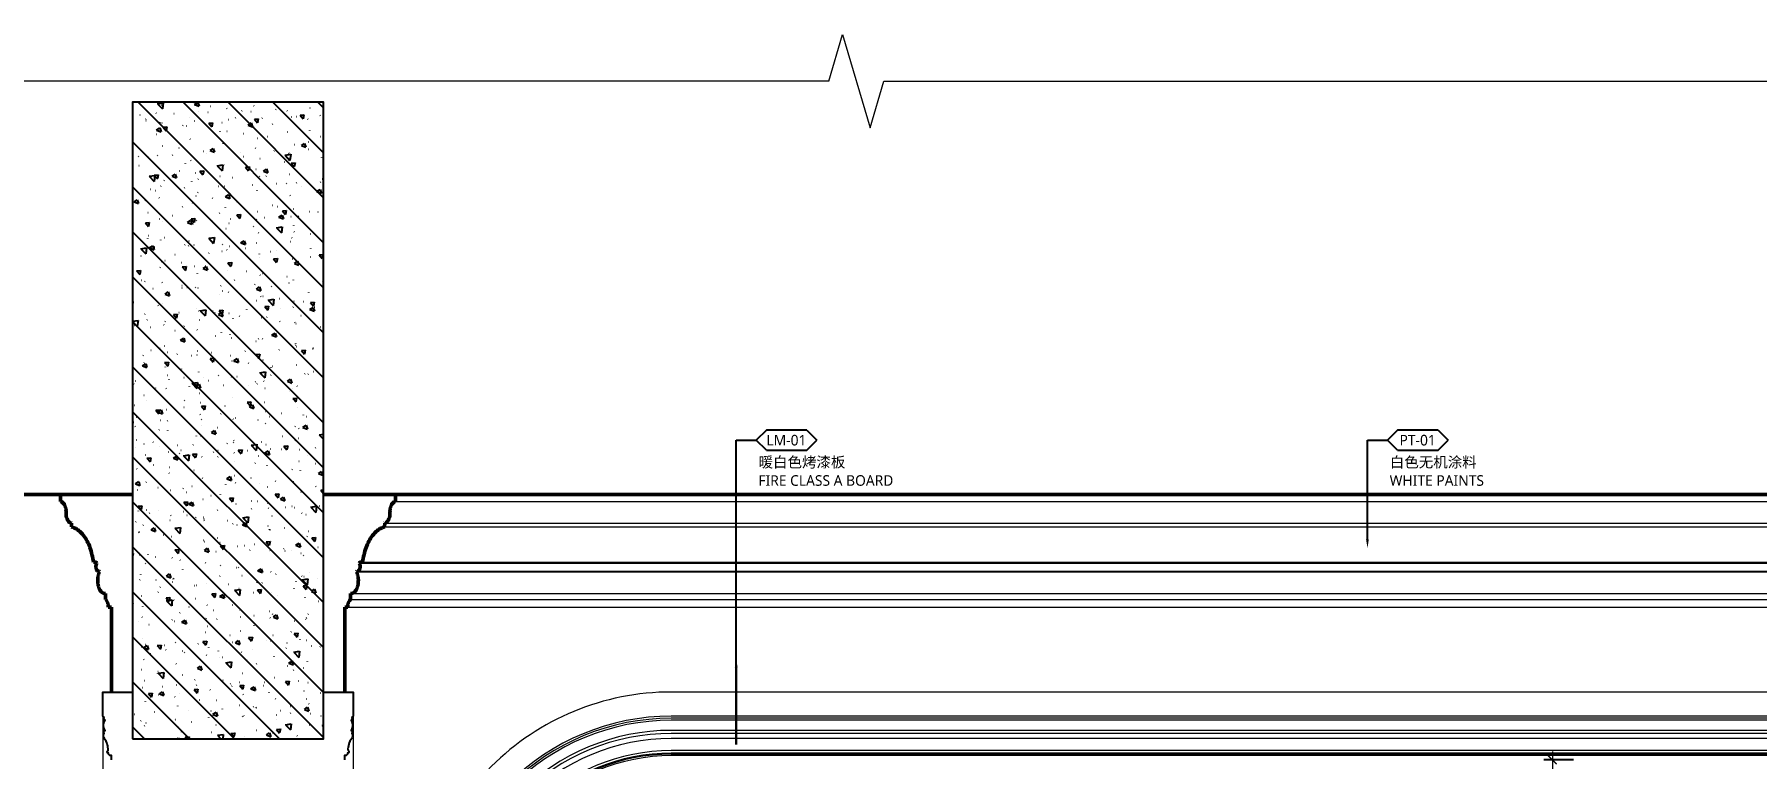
# Model space of a CAD drawing. Header units: millimetres. Extents: x 64682 to 95728, y -1640 to 17847.
# Drawn here: x 68741 to 72801, y 4349 to 6056 of the extents above; entities that cross this region are included whole.
import ezdxf
from ezdxf import colors
from ezdxf.entities.mleader import LeaderData, LeaderLine
from ezdxf.enums import TextEntityAlignment as Align
from ezdxf.math import Vec2, Vec3

# ---------------------------------------------------------------- set-up
doc = ezdxf.new("R2010")
doc.units = ezdxf.units.MM
doc.layers.get('Defpoints').update_dxf_attribs({"color": 250})
for name, color, linetype, lineweight in [('_ACM-A-ANNO-DIMS', 2, 'Continuous', 13), ('_ACM-A-ANNO-DIMS @ 10', 2, 'Continuous', 13), ('_ACM-A-DETL-THIN', 2, 'Continuous', 9), ('_ACM-A-ELVE-MEDM', 3, 'Continuous', 25), ('_ACM-A-ELVE-THIK', 5, 'Continuous', 50)]:
    doc.layers.add(name, color=color, linetype=linetype, lineweight=lineweight)
doc.layers.add('WALL', color=7, linetype='Continuous')
doc.layers.add('WALL TYPE$0$G-ANNO-NOTE-CH', color=7, linetype='Continuous')
doc.styles.add('Arial', font='ARIALUNI.ttf')
doc.styles.add('WALL TYPE$0$Aecom Chinese', font='Microsoft YaHei.ttf')
doc.dimstyles.new('Aec-Arch-M-注释性', dxfattribs={"dimscale": 2, "dimtxt": 2.5, "dimasz": 2, "dimexe": 2, "dimexo": 2, "dimgap": 0.8, "dimtad": 1, "dimdec": 0, "dimrnd": 5, "dimzin": 3, "dimdsep": 46, "dimtxsty": 'Arial', "dimblk": 'WALL TYPE$0$_ArchTick', "dimcen": 2.5, "dimdle": 2, "dimclrd": 256, "dimclrt": 256, "dimazin": 2, "dimtfac": 0.75, "dimtdec": 0, "dimtix": 1, "dimtmove": 2, "dimatfit": 2, "dimfxl": 5, "dimfxlon": 1, "dimtolj": 1, "dimtzin": 0, "dimlwd": -1, "dimarcsym": 0})

# ---------------------------------------------------------------- blocks, each defined once
blk = doc.blocks.new('*U44')
h = blk.add_hatch()
h.set_pattern_fill('0-钢筋混凝土001-DOM', color=250, scale=15, pattern_type=2)
h.set_pattern_definition([(45, (-250, -884.64), (-53.033, 53.033), []), (50, (-250, -884.64), (107.58903, -9.4128), [11.25, -123.75]), (355, (-250, -884.64), (-20.8127, 112.8288), [9, -99]), (100.4514, (-241.03, -885.42), (86.7764, 103.4159), [9.561, -105.1713]), (46.1842, (-250, -854.64), (160.0862, -24.8279), [16.875, -185.625]), (96.6356, (-236.66, -856.7), (140.1994, 146.1177), [14.3415, -157.757]), (351.1842, (-250, -854.64), (140.1993, 146.1178), [13.5, -148.5]), (21, (-235, -862.14), (89.53606, -60.39283), [11.25, -123.75]), (326, (-235, -862.14), (36.4973, 108.7725), [9, -99]), (71.4514, (-227.54, -867.17), (126.0334, 48.3796), [9.561, -105.1713]), (37.5, (-250, -884.64), (1.82398, 49.93408), [0.75, -97.8, 0.75, -100.5, 0.75, -99.375]), (7.5, (-250, -884.64), (39.46043, 59.16176), [0.75, -57.3, 0.75, -95.55, 0.75, -37.875]), (327.5, (-283.45, -884.64), (80.07337, -3.38323), [0.75, -37.5, 0.75, -117, 0.75, -155.25]), (317.5, (-298.45, -884.64), (87.47793, 15.01575), [0.75, -48.75, 0.75, -77.7, 0.75, -110.25])])
h.paths.add_polyline_path([(11880.4, -7843.9), (12330.4, -7843.9), (12330.4, -9344.2), (11880.4, -9344.2)])
blk.add_lwpolyline([(11880.4, -7843.9), (12330.4, -7843.9), (12330.4, -9344.2), (11880.4, -9344.2)], close=True)
blk = doc.blocks.new('K_1208044515')
at = {"layer": '_ACM-A-ELVE-THIK'}
for points in [[(60, 0), (60, -16.2)], [(34.1, -76.1), (34.3, -66.9)], [(-25.6, -161.5), (-24.3, -159.2), (-17.8, -159.2)], [(-46.3, -246.9), (-46.3, -233.1)], [(-60, -465.4), (-60, -265.4)], [(-60, -265.4), (-52.8, -265.4)]]:
    blk.add_lwpolyline(points, dxfattribs=at)
blk.add_lwpolyline([(-32, -182.3), (-30.8, -180, -3.820271)], format="xyb", dxfattribs=at)
for points in [[(46.8, -43.8), (46.8, -42), (46.8, -40.1), (47.2, -34.7), (47.9, -31.2), (48.9, -27.9), (50.1, -24.9), (51.5, -22.3), (54.1, -19.1), (56, -17.6), (57.9, -16.6), (59, -16.3), (60, -16.2)], [(-17.8, -159.2), (-9.5, -124.6), (-3, -109.8), (17.1, -84.5), (23.7, -80.1), (34.1, -76.1)], [(34.3, -66.9), (35.3, -66.8), (37.2, -66.2), (39.9, -64.3), (42, -61.8), (44.4, -57.3), (46.2, -50.9), (46.7, -47.4), (46.8, -43.8)], [(-30.8, -180), (-30, -180.2), (-29.3, -180.2), (-28.5, -180), (-27.8, -179.7), (-27.1, -179.2), (-26.5, -178.6), (-25.3, -176.9), (-24.4, -174.8), (-23.8, -172.4), (-23.6, -169.8), (-23.7, -167.2), (-23.9, -165.9), (-24.6, -163.5), (-25.6, -161.5)], [(-46.3, -233.1), (-44.4, -233.1), (-42.4, -232.8), (-38.7, -231), (-35.3, -227.8), (-33.7, -225.7), (-31.1, -220.6), (-30.1, -217.7), (-29.2, -214.6), (-28.5, -211.4), (-28.1, -208.1), (-27.8, -204.6), (-28, -197.7), (-28.4, -194.3), (-29, -191.1), (-29.8, -188), (-30.8, -185), (-32, -182.3)], [(-52.8, -265.4), (-52.2, -258.8), (-51.5, -255.9), (-50.4, -252.7), (-48.4, -249.2), (-46.3, -246.9)]]:
    blk.add_spline(points, degree=3, dxfattribs=at)
blk = doc.blocks.new('*U37')
for p, q in [((-0.65, 0), (-59.96, 0)), ((0.65, 0), (59.96, 0))]:
    blk.add_line(p, q)
blk.add_lwpolyline([(-0.65, 0), (-0.325, 1.1), (0.325, -1.1), (0.65, 0)])
blk = doc.blocks.new('WHA12202707')
at = {"transparency": 16777216}
for p, q in [((2.38, 2.38), (0, 0)), ((2.38, -2.38), (0, 0)), ((11.91, 2.38), (2.38, 2.38)), ((11.91, 2.38), (14.29, 0)), ((11.91, -2.38), (14.29, 0)), ((2.38, -2.38), (11.91, -2.38))]:
    blk.add_line(p, q, dxfattribs=at)
at = {"transparency": 16777216, "style": 'WALL TYPE$0$Aecom Chinese'}
blk.add_attdef('英文2', (0.49, -14.58), '', height=2.5, dxfattribs=at)
at = {"layer": 'WALL TYPE$0$G-ANNO-NOTE-CH', "transparency": 16777216, "style": 'WALL TYPE$0$Aecom Chinese'}
blk.add_attdef('编号', text='', height=2.5, dxfattribs=at).set_placement((7.1, 0), align=Align.MIDDLE)
for tag, p in [('中文', (0.54, -5.18)), ('英文', (0.49, -9.51))]:
    blk.add_attdef(tag, text='', height=2.5, dxfattribs=at).set_placement(p, align=Align.MIDDLE_LEFT)
blk = doc.blocks.new('WALL TYPE$0$_ArchTick')
at = {"color": 0, "linetype": 'ByBlock', "const_width": 0.15}
blk.add_lwpolyline([(-0.5, -0.5), (0.5, 0.5)], dxfattribs=at)
blk = doc.blocks.new('*D226')
at = {"layer": '_ACM-A-ANNO-DIMS', "color": 0, "lineweight": -2, "transparency": 16777216}
for p, q in [((72369.4, 4345.4), (72299.4, 4345.4)), ((72369.4, 4130.7), (72299.4, 4130.7))]:
    blk.add_line(p, q, dxfattribs=at)
at = {"layer": '_ACM-A-ANNO-DIMS', "transparency": 16777216}
blk.add_line((72319.4, 4365.4), (72319.4, 4110.7), dxfattribs=at)
at = {"layer": 'Defpoints', "color": 0, "transparency": 16777216}
for p in [(72396.8, 4345.4), (72319.4, 4130.7), (72394.8, 4130.7)]:
    blk.add_point(p, dxfattribs=at)
at = {"layer": '_ACM-A-ANNO-DIMS', "transparency": 16777216, "xscale": 20, "yscale": 20, "zscale": 20}
for p, rotation in [((72319.4, 4345.4), 90), ((72319.4, 4130.7), 270)]:
    blk.add_blockref('WALL TYPE$0$_ArchTick', p, dxfattribs=dict(at, rotation=rotation))
at = {"layer": '_ACM-A-ANNO-DIMS', "transparency": 16777216, "insert": (72298.7, 4238), "char_height": 25, "attachment_point": 5, "rotation": 90, "style": 'Arial'}
blk.add_mtext('\\A1;215', dxfattribs=at)

msp = doc.modelspace()

# ---------------------------------------------------------------- linework, layer by layer
at = {"layer": '_ACM-A-DETL-THIN', "color": 8}
for points in [[(69592.3, 4954.6), (75202.3, 4954.6)], [(69566.4, 4894.6), (75228.2, 4894.6)], [(69566.6, 4903.8), (75228, 4903.8)], [(69503.8, 4790.7), (75290.8, 4790.7)], [(69506.7, 4809.2), (75287.9, 4809.2)], [(69514.5, 4811.5), (75280.1, 4811.5)], [(69500.2, 4788.4), (75294.3, 4788.4)], [(69486, 4723.8), (75308.6, 4723.8)], [(69488.6, 4737.7), (75306, 4737.7)], [(68902.3, 4448.4), (68902.3, 1470.7)], [(69492.3, 4448.4), (69492.3, 1370.7)]]:
    msp.add_lwpolyline(points, dxfattribs=at)
at = {"layer": '_ACM-A-DETL-THIN'}
msp.add_lwpolyline([(69479.5, 4705.4), (75315.1, 4705.4)], dxfattribs=at)
msp.add_lwpolyline([(75152.3, 1270.7), (75152.3, 3905.4, 0.414214), (74552.3, 4505.4), (70242.3, 4505.4, 0.414214), (69642.3, 3905.4), (69642.3, 1270.7)], format="xyb", dxfattribs=at)
at = {"layer": '_ACM-A-DETL-THIN', "color": 8}
for points in [[(75095.3, 1270.7), (75095.3, 3905.4, 0.414214), (74552.3, 4448.4), (70242.3, 4448.4, 0.414214), (69699.3, 3905.4), (69699.3, 1270.7)], [(75090.5, 1270.7), (75090.5, 3905.4, 0.414214), (74552.3, 4443.6), (70242.3, 4443.6, 0.414214), (69704.1, 3905.4), (69704.1, 1270.7)], [(75085.7, 1270.7), (75085.7, 3905.4, 0.414214), (74552.3, 4438.8), (70242.3, 4438.8, 0.414214), (69708.8, 3905.4), (69708.8, 1270.7)], [(75061.9, 1270.7), (75061.9, 3905.4, 0.414214), (74552.3, 4415), (70242.3, 4415, 0.414214), (69732.7, 3905.4), (69732.7, 1270.7)], [(75054.8, 1270.7), (75054.8, 3905.4, 0.414214), (74552.3, 4407.8), (70242.3, 4407.8, 0.414214), (69739.8, 3905.4), (69739.8, 1270.7)], [(75042.4, 1270.7), (75042.4, 3905.4, 0.414214), (74552.3, 4395.5), (70242.3, 4395.5, 0.414214), (69752.1, 3905.4), (69752.1, 1270.7)], [(75014.2, 1270.7), (75014.2, 3905.4, 0.414214), (74552.3, 4367.3), (70242.3, 4367.3, 0.414214), (69780.4, 3905.4), (69780.4, 1270.7)], [(75008.3, 1270.7), (75008.3, 3905.4, 0.414214), (74552.3, 4361.3), (70242.3, 4361.3, 0.414214), (69786.3, 3905.4), (69786.3, 1270.7)], [(75005.9, 1270.7), (75005.9, 3905.4, 0.414214), (74552.3, 4358.9), (70242.3, 4358.9, 0.414214), (69788.7, 3905.4), (69788.7, 1270.7)], [(75002.3, 1270.7), (75002.3, 3905.4, 0.414214), (74552.3, 4355.4), (70242.3, 4355.4, 0.414214), (69792.3, 3905.4), (69792.3, 1270.7)]]:
    msp.add_lwpolyline(points, format="xyb", dxfattribs=at)
at = {"layer": '_ACM-A-ELVE-MEDM'}
for points in [[(68922.4, 4345.4), (68922.4, 4355.4), (68918.4, 4355.4, 0.262247), (68915.4, 4358.9), (68915.4, 4361.3, -0.824383), (68914.4, 4367.3, 0.186128), (68905.8, 4395.5, -0.282378), (68905.3, 4407.8, -0.636149), (68907.3, 4415, -0.284819), (68907.3, 4438.8, -0.623496), (68905.3, 4443.6, 0.37825), (68902.3, 4448.4), (68902.3, 4505.4), (68972.3, 4505.4)], [(69422.3, 4505.4), (69492.3, 4505.4), (69492.3, 4448.4, 0.37825), (69489.3, 4443.6, -0.623496), (69487.3, 4438.8, -0.284819), (69487.3, 4415, -0.636149), (69489.3, 4407.8, -0.282378), (69488.8, 4395.5, 0.186128), (69480.2, 4367.3, -0.824383), (69479.2, 4361.3), (69479.2, 4358.9, 0.262247), (69476.2, 4355.4), (69472.2, 4355.4), (69472.2, 4345.4)]]:
    msp.add_lwpolyline(points, format="xyb", dxfattribs=at)
at = {"layer": '_ACM-A-ELVE-THIK'}
for points in [[(65532.3, 4970.7), (68972.3, 4970.7)], [(69422.3, 4970.7), (75372.3, 4970.7)]]:
    msp.add_lwpolyline(points, dxfattribs=at)

# ---------------------------------------------------------------- block references
at = {"layer": '_ACM-A-ANNO-DIMS', "linetype": 'Continuous', "ltscale": 2, "xscale": 100, "yscale": 100, "zscale": 100}
msp.add_blockref('*U37', (70678.3, 5945.7), dxfattribs=at)
at = {"layer": '_ACM-A-ELVE-THIK', "xscale": -1}
msp.add_blockref('K_1208044515', (68862.3, 4970.7), dxfattribs=at)
at = {"layer": '_ACM-A-ELVE-THIK'}
msp.add_blockref('K_1208044515', (69532.3, 4970.7), dxfattribs=at)
at = {"layer": 'WALL', "xscale": -1, "rotation": 180}
msp.add_blockref('*U44', (57091.9, -3448.5), dxfattribs=at)

# ---------------------------------------------------------------- dimensions: what is measured, and where the dimension line sits
at = {"layer": '_ACM-A-ANNO-DIMS @ 10'}
dim = msp.add_linear_dim(base=(72319.4, 4130.7), p1=(72396.8, 4345.4), p2=(72394.8, 4130.7), angle=90, dimstyle='Aec-Arch-M-注释性', override={"dimscale": 10, "dimzin": 8, "dimtix": 1, "dimtofl": 1, "dimtmove": 2, "dimatfit": 2}, dxfattribs=at)
dim.commit()
dim.dimension.update_dxf_attribs({"geometry": '*D226', "text_midpoint": (72298.7, 4238)})

# ---------------------------------------------------------------- leaders
ml = msp.add_multileader_block('Standard', dxfattribs=at)
ml.set_content('WHA12202707', color=256, scale=10)
ml.set_attribute('编号', 'LM-01', width=0)
ml.set_attribute('中文', '暖白色烤漆板', width=0)
ml.set_attribute('英文', 'FIRE CLASS A BOARD', width=0)
ml.set_attribute('英文2', '', width=0)
ml.set_leader_properties(color=2)
ml.build(insert=Vec2(0, 0))
ml.multileader.update_dxf_attribs({"text_right_attachment_type": 6, "dogleg_length": 0.36, "arrow_head_size": 20, "scale": 10})
ctx = ml.context
ctx.base_point, ctx.scale, ctx.char_height, ctx.arrow_head_size, ctx.landing_gap_size, ctx.plane_origin = Vec3(70442.7, 5099.2), 10, 750, 20, 0.9, Vec3(73003.9, 2610.9)
ctx.right_attachment = 6
notes = []
notes.append((ctx, [(0, (1, 1, 0), (70395.3, 5099.2), (1, 0), 47.4, [(0, [(70395.3, 4583.8), (70395.3, 4381.8)], 0, [])])]))
ctx.block.insert = Vec3(70442.7, 5099.2)
ml = msp.add_multileader_block('Standard', dxfattribs=at)
ml.set_content('WHA12202707', color=256, scale=10)
ml.set_attribute('编号', 'PT-01', width=0)
ml.set_attribute('中文', '白色无机涂料', width=0)
ml.set_attribute('英文', 'WHITE PAINTS', width=0)
ml.set_attribute('英文2', '', width=0)
ml.set_leader_properties(color=2)
ml.build(insert=Vec2(0, 0))
ml.multileader.update_dxf_attribs({"text_right_attachment_type": 6, "dogleg_length": 0.36, "arrow_head_size": 20, "scale": 10})
ctx = ml.context
ctx.base_point, ctx.scale, ctx.char_height, ctx.arrow_head_size, ctx.landing_gap_size, ctx.plane_origin = Vec3(71930.8, 5099.2), 10, 750, 20, 0.9, Vec3(74492, 3685.9)
ctx.right_attachment = 6
notes.append((ctx, [(0, (1, 1, 0), (71883.4, 5099.2), (1, 0), 47.4, [(0, [(71883.4, 4845.2)], 0, [])])]))
ctx.block.insert = Vec3(71930.8, 5099.2)
for ctx, leaders in notes:
    for number, flags, end, landing, length, lines in leaders:
        leader = LeaderData()
        leader.index, (leader.has_last_leader_line, leader.has_dogleg_vector, leader.attachment_direction) = number, flags
        leader.last_leader_point, leader.dogleg_vector, leader.dogleg_length = Vec3(end), Vec3(landing), length
        for number, points, colour, breaks in lines:
            line = LeaderLine()
            line.index, line.vertices, line.color, line.breaks = number, Vec3.list(points), colors.encode_raw_color(colour), breaks
            leader.lines.append(line)
        ctx.leaders.append(leader)

doc.saveas('drawing.dxf')
